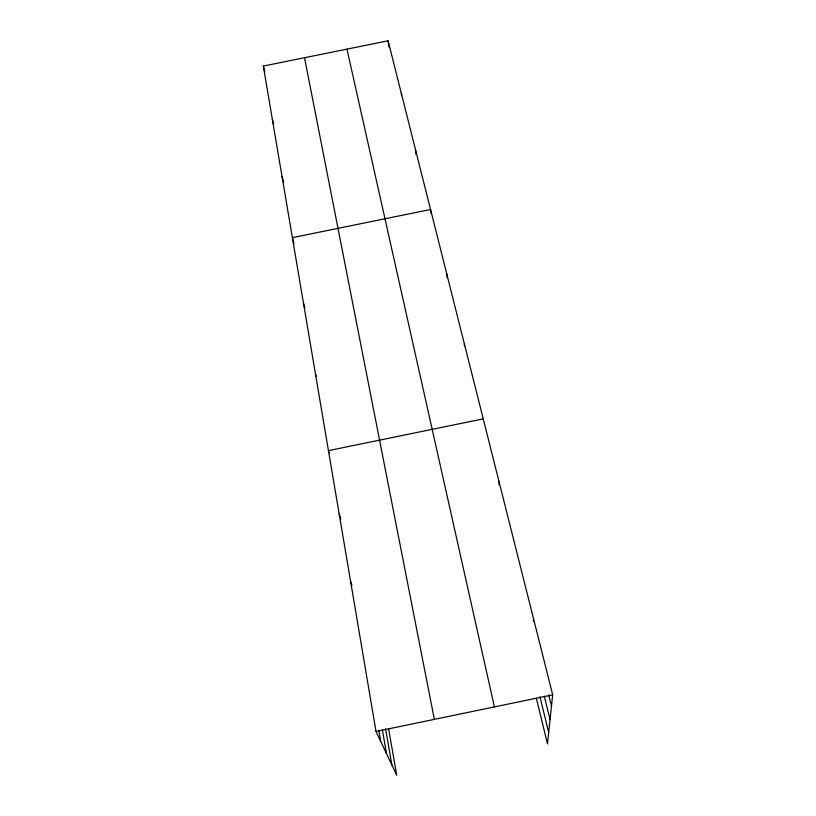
<?xml version="1.0" encoding="UTF-8"?>
<svg xmlns="http://www.w3.org/2000/svg" width="816" height="816" viewBox="0 0 816 816"><rect width="100%" height="100%" fill="white"/><g stroke="black" fill="none" stroke-linecap="round" stroke-linejoin="round"><path stroke-width="1.22" d="M533.44 621.17L533.531 618.752M388.61 728.821L396.729 775.2L376.013 731.462L263.323 66.065L388.1 40.8L552.677 694.834L547.485 743.886L536.336 698.19M376.013 731.462L552.677 694.834M483.235 418.863L328.45 450.636L329.195 452.911M350.656 581.747L351.961 585.256M339.201 514.09L340.864 518.905M315.496 374.156L316.21 376.472M303.511 303.358L304.888 308.02M294.025 243.443L292.383 237.65L430.552 209.498L430.93 213.098M282.03 176.491L283.693 182.519M272.36 119.432L273.635 124.144M263.323 66.065L264.914 72.104M548.719 694.916L551.494 706.024M544.262 696.181L550.055 719.579M539.927 696.711L548.699 732.411M346.953 49.133L494.425 706.911M304.521 57.722L434.357 719.365M385.58 728.708L391.884 764.969M382.367 729.759L386.468 753.535M378.808 730.157L380.735 741.438M388.1 40.8L388.906 47.002M401.309 93.269L401.605 95.696M415.426 149.369L415.997 154.346M446.801 274.094L447.148 277.736M464.314 343.689L464.498 346.106M498.923 481.226L499.045 484.786"/></g></svg>
